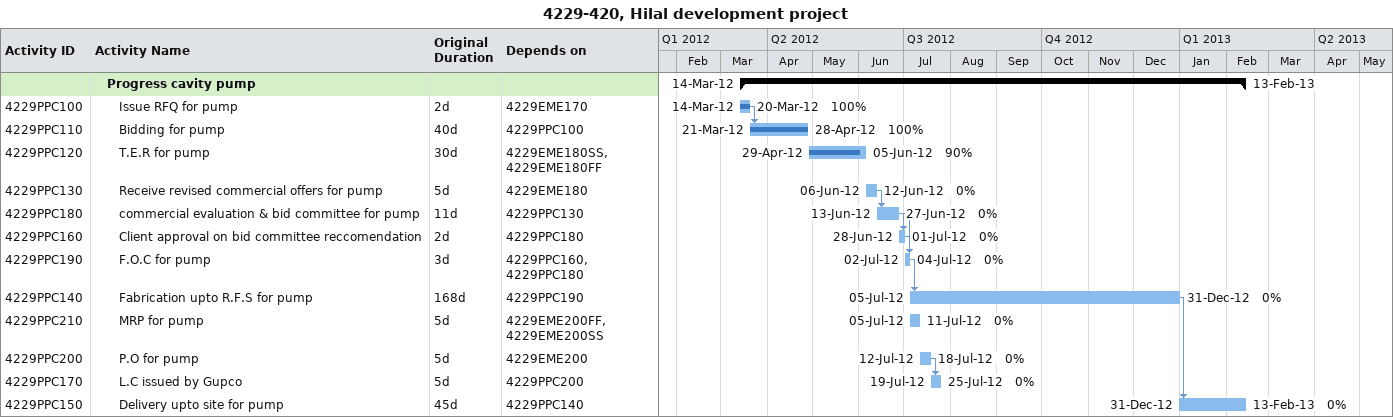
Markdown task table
4229-420, Hilal development project

| ID | Level | Task | Original duration | Start | Finish | Predecessors | % complete |
|---|---|---|---|---|---|---|---|
|  | 2 | **Progress cavity pump** |  | 2012-03-14 | 2013-02-13 |  |  |
| 4229PPC100 | 3 | Issue RFQ for pump | 2d | 2012-03-14 | 2012-03-20 | 4229EME170 | 100 |
| 4229PPC110 | 3 | Bidding for pump | 40d | 2012-03-21 | 2012-04-28 | 4229PPC100 | 100 |
| 4229PPC120 | 3 | T.E.R for pump | 30d | 2012-04-29 | 2012-06-05 | 4229EME180SS, 4229EME180FF | 90 |
| 4229PPC130 | 3 | Receive revised commercial offers for pump | 5d | 2012-06-06 | 2012-06-12 | 4229EME180 | 0 |
| 4229PPC180 | 3 | commercial evaluation & bid committee for pump | 11d | 2012-06-13 | 2012-06-27 | 4229PPC130 | 0 |
| 4229PPC160 | 3 | Client approval on bid committee reccomendation | 2d | 2012-06-28 | 2012-07-01 | 4229PPC180 | 0 |
| 4229PPC190 | 3 | F.O.C for pump | 3d | 2012-07-02 | 2012-07-04 | 4229PPC160, 4229PPC180 | 0 |
| 4229PPC140 | 3 | Fabrication upto R.F.S for pump | 168d | 2012-07-05 | 2012-12-31 | 4229PPC190 | 0 |
| 4229PPC210 | 3 | MRP for pump | 5d | 2012-07-05 | 2012-07-11 | 4229EME200FF, 4229EME200SS | 0 |
| 4229PPC200 | 3 | P.O for pump | 5d | 2012-07-12 | 2012-07-18 | 4229EME200 | 0 |
| 4229PPC170 | 3 | L.C issued by Gupco | 5d | 2012-07-19 | 2012-07-25 | 4229PPC200 | 0 |
| 4229PPC150 | 3 | Delivery upto site for pump | 45d | 2012-12-31 | 2013-02-13 | 4229PPC140 | 0 |
